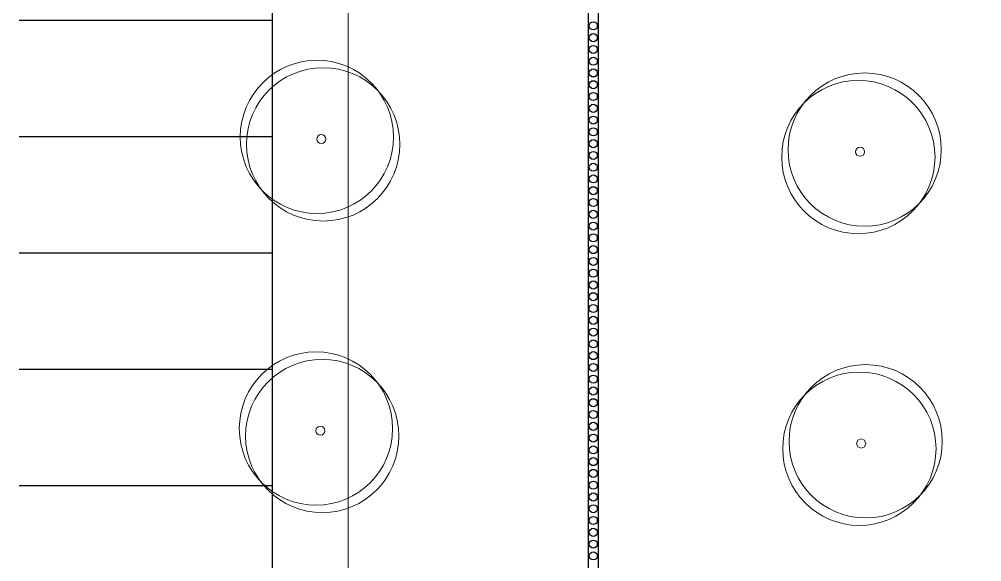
# Model space of a CAD drawing. Header units: metres. Extents: x 0 to 570, y -16 to 122.
# Drawn here: x 310.32 to 329.35, y 58.25 to 68.97 of the extents above; entities that cross this region are included whole.
import ezdxf

# ---------------------------------------------------------------- set-up
doc = ezdxf.new("R2010")
doc.units = ezdxf.units.M
doc.layers.add('ARQ- ARBOLES', color=85, linetype='Continuous', lineweight=13)
doc.layers.add('ARQ-ZONAS VERDES', color=82, linetype='Continuous', lineweight=13)
for name, color, linetype in [('ARQ-MOBILIARIO URBANO', 252, 'Continuous'), ('ARQ-MUROS MAMPOSTERIA', 7, 'Continuous'), ('ARQ-SUELO', 252, 'Continuous')]:
    doc.layers.add(name, color=color, linetype=linetype)

# ---------------------------------------------------------------- blocks, each defined once
blk = doc.blocks.new('ARBOL')
at = {"layer": 'ARQ- ARBOLES'}
for centre, radius in [((128.732, 225.111), 1.515), ((128.856, 224.963), 1.515), ((128.821, 225.067), 0.0892)]:
    blk.add_circle(centre, radius, dxfattribs=at)
blk = doc.blocks.new('reja')
at = {"layer": 'ARQ-MOBILIARIO URBANO'}
for points in [[(50.146, 285.041), (50.146, 192.741), (83.538, 192.741), (83.538, 198.441)], [(50.346, 284.841), (50.346, 192.941), (83.338, 192.941), (83.338, 198.441)]]:
    blk.add_lwpolyline(points, dxfattribs=at)
for centre in [(50.248, 250.333), (50.248, 250.1), (50.248, 249.867), (50.248, 249.634), (50.248, 249.402), (50.248, 249.169), (50.248, 248.936), (50.248, 248.703), (50.248, 248.47), (50.248, 248.238), (50.248, 248.005), (50.248, 247.772), (50.248, 247.539), (50.248, 247.307), (50.248, 247.074), (50.248, 246.841), (50.248, 246.608), (50.248, 246.375), (50.248, 246.143), (50.248, 245.91), (50.248, 245.677), (50.248, 245.444), (50.248, 245.211), (50.248, 244.979), (50.248, 244.746), (50.248, 244.513), (50.248, 244.28), (50.248, 244.047), (50.248, 243.815), (50.248, 243.582), (50.248, 243.349), (50.248, 243.116), (50.248, 242.884), (50.248, 242.651), (50.248, 242.418), (50.248, 242.185), (50.248, 241.952), (50.248, 241.72), (50.248, 241.487), (50.248, 241.254), (50.248, 241.021), (50.248, 240.788), (50.248, 240.556), (50.248, 240.323), (50.248, 240.09), (50.248, 239.857)]:
    blk.add_circle(centre, 0.08, dxfattribs=at)

msp = doc.modelspace()

# ---------------------------------------------------------------- linework, layer by layer
at = {"layer": 'ARQ-SUELO'}
for points in [[(315.321, 101.15), (315.321, 13.65), (310.321, 13.65)], [(315.321, 68.95), (310.321, 68.95)], [(315.321, 66.65), (310.321, 66.65)], [(315.321, 64.35), (310.321, 64.35)], [(315.321, 62.05), (310.321, 62.05)], [(315.321, 59.75), (310.321, 59.75)]]:
    msp.add_lwpolyline(points, dxfattribs=at)
at = {"layer": 'ARQ-ZONAS VERDES'}
for points in [[(315.321, 76.75), (316.821, 76.75), (316.821, 37.9), (315.321, 37.9), (315.321, 73.55)], [(321.566, 76.75), (321.566, 37.9), (352.466, 37.9), (352.466, 41.045)]]:
    msp.add_lwpolyline(points, dxfattribs=at)

# ---------------------------------------------------------------- block references
at = {"layer": 'ARQ-MUROS MAMPOSTERIA'}
msp.add_blockref('reja', (271.42, -181.491), dxfattribs=at)
at = {"layer": 'ARQ-ZONAS VERDES'}
for p in [(187.473, -158.464), (187.454, -164.228)]:
    msp.add_blockref('ARBOL', p, dxfattribs=at)
at = {"layer": 'ARQ-ZONAS VERDES', "xscale": -1}
for p in [(455.764, -158.715), (455.784, -164.48)]:
    msp.add_blockref('ARBOL', p, dxfattribs=at)

doc.saveas('drawing.dxf')
